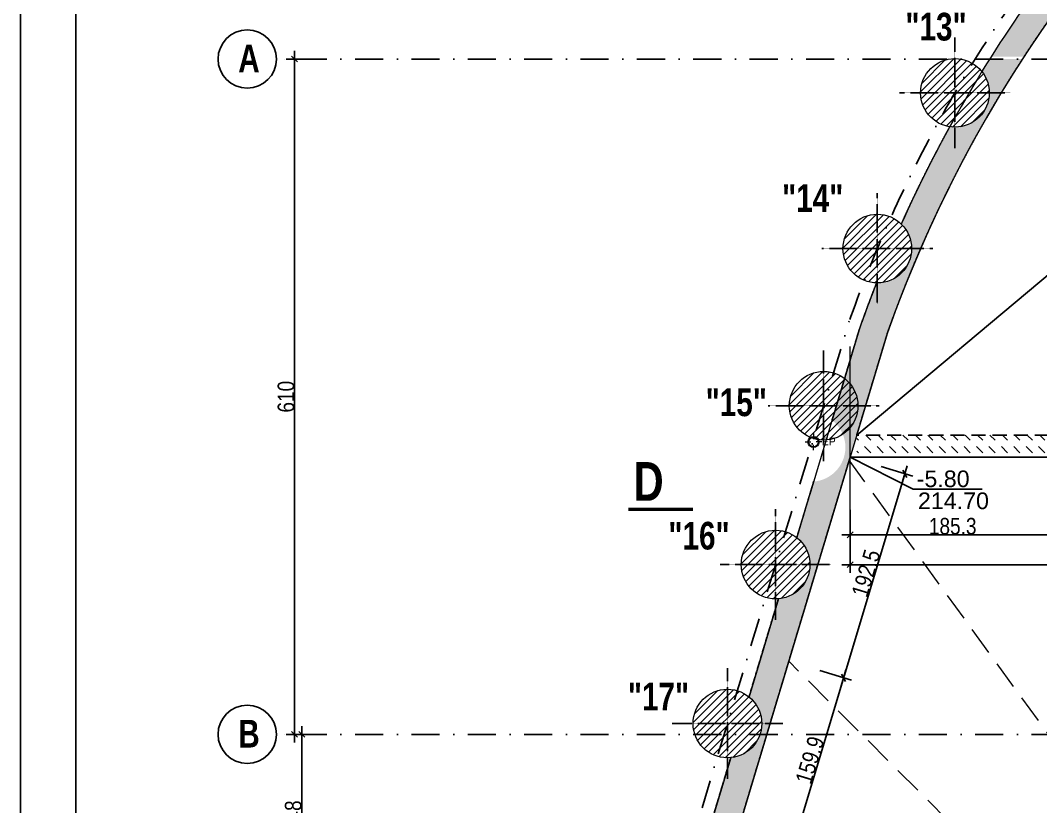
# Model space of a CAD drawing. Header units: metres. Extents: x 24213 to 30440, y -147416 to -143216.
# Drawn here: x 24213 to 25134, y -145335 to -144625 of the extents above; entities that cross this region are included whole.
import ezdxf
from ezdxf.enums import TextEntityAlignment as Align

# ---------------------------------------------------------------- set-up
doc = ezdxf.new("R2010")
doc.units = ezdxf.units.M
doc.header["$PDMODE"] = 65
for name, pattern in [('CACHEx2', [19.049999999999997, 12.7, -6.35]), ('INTERROMPU2', [9.524999999999999, 6.35, -3.175]), ('TIRETPTX2', [50.8, 25.4, -12.7, 0, -12.7])]:
    doc.linetypes.add(name, pattern=pattern)
for name, color, linetype in [('01-Cad  2', 1, 'Continuous'), ('01_cote_gen', 4, 'Continuous'), ('01_isolant ext', 2, 'TIRETPTX2'), ('01_linteaux', 3, 'Continuous'), ('01_murs_coup', 5, 'Continuous'), ('01_murs_sup', 2, 'INTERROMPU2'), ('01_poch_murs', 251, 'Continuous'), ('01_texte', 230, 'Continuous'), ('AA_COTES', 2, 'Continuous')]:
    doc.layers.add(name, color=color, linetype=linetype)
for name, color, linetype, lineweight in [('01_PIEUX', 5, 'Continuous', 60), ('B Général', 7, 'Continuous', 5), ('C ANNOTATIONS-prestations', 7, 'Continuous', 5)]:
    doc.layers.add(name, color=color, linetype=linetype, lineweight=lineweight)
doc.styles.add('Eurostile', font='')
doc.styles.add('impact', font='impact.ttf')
doc.styles.add('MATTE_TXT', font='arial.ttf')
doc.styles.add('STYLE2', font='ARIALN.TTF')
doc.styles.get('Eurostile').set_extended_font_data('Eurostile')
doc.dimstyles.new('JB50', dxfattribs={"dimscale": 0.1, "dimtxt": 150, "dimasz": 15, "dimexe": 0.1, "dimexo": 0.1, "dimgap": 0.09, "dimtad": 1, "dimdec": 1, "dimdsep": 46, "dimtxsty": 'STYLE2', "dimblk1": 'BOND_G', "dimblk2": 'BOND_D', "dimsah": 1, "dimcen": 1.5, "dimdle": 0.01, "dimse1": 1, "dimse2": 1, "dimclrd": 4, "dimclre": 2, "dimclrt": 6, "dimazin": 2, "dimtfac": 2.333333333333333, "dimtdec": 1, "dimtix": 1, "dimtmove": 2, "dimatfit": 3, "dimldrblk": 'BOND_G', "dimfxl": 1, "dimtolj": 1, "dimtzin": 0, "dimarcsym": 0})

# ---------------------------------------------------------------- blocks, each defined once
blk = doc.blocks.new('BOND_G')
at = {"layer": 'AA_COTES', "color": 0}
for p, q in [((0, -5), (0, 14.99999999999999)), ((5, 0), (-5, 0)), ((1.767766952966312, 1.767766952966312), (-1.767766952966426, -1.767766952966426))]:
    blk.add_line(p, q, dxfattribs=at)
blk = doc.blocks.new('BOND_D')
at = {"layer": 'AA_COTES', "color": 0}
for p, q in [((5, 0), (-5, 0)), ((-1.767766952966312, -1.767766952966312), (1.767766952966426, 1.767766952966426)), ((0, 5), (0, -15))]:
    blk.add_line(p, q, dxfattribs=at)
blk = doc.blocks.new('*D53')
at = {"layer": '01_cote_gen', "color": 4, "lineweight": -2, "ltscale": 3, "transparency": 16777216}
blk.add_line((24467.29558428595, -145416.0216135804), (24467.29558428595, -145271.0216135634), dxfattribs=at)
at = {"layer": 'DEFPOINTS', "color": 0, "lineweight": 0, "ltscale": 3, "transparency": 16777216}
for p in [(24467.29558428595, -145269.5216135634), (24491.93355303851, -145269.5216135634), (24467.29558428595, -145417.5216135804)]:
    blk.add_point(p, dxfattribs=at)
at = {"layer": '01_cote_gen', "color": 4, "lineweight": -2, "ltscale": 3, "transparency": 16777216, "xscale": 1.5, "yscale": 1.5, "zscale": 1.5}
for name, p, rotation in [('BOND_D', (24467.29558428595, -145269.5216135634), 90), ('BOND_G', (24467.29558428595, -145417.5216135804), 270)]:
    blk.add_blockref(name, p, dxfattribs=dict(at, rotation=rotation))
at = {"layer": '01_cote_gen', "color": 6, "ltscale": 3, "transparency": 16777216, "insert": (24459.62798947015, -145343.5216135719), "char_height": 15, "attachment_point": 5, "rotation": 90, "style": 'STYLE2'}
blk.add_mtext('\\A1;148', dxfattribs=at)
blk = doc.blocks.new('*D54')
at = {"layer": '01_cote_gen', "color": 4, "lineweight": -2, "ltscale": 3, "transparency": 16777216}
blk.add_line((24460.77683896285, -145268.0216135634), (24460.77683896285, -144661.0216139188), dxfattribs=at)
at = {"layer": 'DEFPOINTS', "color": 0, "lineweight": 0, "ltscale": 3, "transparency": 16777216}
for p in [(24460.77683896285, -144659.5216139188), (24545.31579654508, -144659.5216139188), (24491.93355303851, -145269.5216135634)]:
    blk.add_point(p, dxfattribs=at)
at = {"layer": '01_cote_gen', "color": 4, "lineweight": -2, "ltscale": 3, "transparency": 16777216, "xscale": 1.5, "yscale": 1.5, "zscale": 1.5}
for name, p, rotation in [('BOND_D', (24460.77683896285, -144659.5216139188), 90), ('BOND_G', (24460.77683896285, -145269.5216135634), 270)]:
    blk.add_blockref(name, p, dxfattribs=dict(at, rotation=rotation))
at = {"layer": '01_cote_gen', "color": 6, "ltscale": 3, "transparency": 16777216, "insert": (24453.10924414705, -144964.5216137411), "char_height": 15, "attachment_point": 5, "rotation": 90, "style": 'STYLE2'}
blk.add_mtext('\\A1;610', dxfattribs=at)
blk = doc.blocks.new('EP')
at = {"layer": 'B Général', "color": 7, "linetype": 'Continuous', "lineweight": 5}
for p, q in [((-7.5, 0), (-2.5, 0)), ((0, 7.5), (0, 2.5)), ((7.5, 0), (2.5, 0)), ((0, -7.5), (0, -2.5))]:
    blk.add_line(p, q, dxfattribs=at)
at = {"layer": 'B Général', "color": 7, "linetype": 'Continuous', "lineweight": 5, "flags": 128}
for points in [[(-5, 0, -0.9999999999999999), (4.999999999999992, 0, -0.9999999999999999)], [(-4.333333333333333, 0, -0.9999999999999999), (4.333333333333326, 0, -0.9999999999999999)]]:
    blk.add_lwpolyline(points, format="xyb", close=True, dxfattribs=at)
at = {"layer": 'C ANNOTATIONS-prestations', "insert": (7.5, 3.979498697916664), "char_height": 7.048665364583333, "attachment_point": 1, "line_spacing_factor": 0.8954527788573651, "style": 'Eurostile'}
blk.add_mtext('EP', dxfattribs=at)
blk = doc.blocks.new('*D17')
at = {"layer": '01_cote_gen', "color": 4, "lineweight": -2, "ltscale": 3, "transparency": 16777216}
blk.add_line((25557.80797701514, -145116.2644891832), (24963.88428894944, -145116.2644891832), dxfattribs=at)
at = {"layer": 'DEFPOINTS', "color": 0, "lineweight": 0, "ltscale": 3, "transparency": 16777216}
for p in [(24962.38428894944, -145019.1967070712), (25559.30797701514, -145066.7644891832), (24962.38428894944, -145116.2644891832)]:
    blk.add_point(p, dxfattribs=at)
at = {"layer": '01_cote_gen', "color": 4, "lineweight": -2, "ltscale": 3, "transparency": 16777216, "xscale": 1.5, "yscale": 1.5, "zscale": 1.5, "rotation": 180}
blk.add_blockref('BOND_D', (24962.38428894944, -145116.2644891832), dxfattribs=at)
at = {"layer": '01_cote_gen', "color": 4, "lineweight": -2, "ltscale": 3, "transparency": 16777216, "xscale": 1.5, "yscale": 1.5, "zscale": 1.5}
blk.add_blockref('BOND_G', (25559.30797701514, -145116.2644891832), dxfattribs=at)
at = {"layer": '01_cote_gen', "color": 6, "ltscale": 3, "transparency": 16777216, "insert": (25260.84613298229, -145108.5968943674), "char_height": 15, "attachment_point": 5, "style": 'STYLE2'}
blk.add_mtext('\\A1;596.9', dxfattribs=at)
blk = doc.blocks.new('*D118')
at = {"layer": '01_cote_gen', "color": 4, "lineweight": -2, "transparency": 16777216}
blk.add_line((25011.44241846593, -145035.499439633), (24956.93094369813, -145216.9690944749), dxfattribs=at)
at = {"layer": 'DEFPOINTS', "color": 0, "lineweight": 0, "transparency": 16777216}
for p in [(24962.38428894943, -145019.1967070712), (24907.00974539474, -145203.5395330304), (24956.49940930468, -145218.4056800336)]:
    blk.add_point(p, dxfattribs=at)
at = {"layer": '01_cote_gen', "color": 4, "lineweight": -2, "transparency": 16777216, "xscale": 1.5, "yscale": 1.5, "zscale": 1.5}
for name, p, rotation in [('BOND_G', (25011.87395285937, -145034.0628540744), 73.28031407101605), ('BOND_D', (24956.49940930468, -145218.4056800336), 253.2803140710161)]:
    blk.add_blockref(name, p, dxfattribs=dict(at, rotation=rotation))
at = {"layer": '01_cote_gen', "color": 6, "lineweight": 0, "transparency": 16777216, "insert": (24976.8432437608, -145124.028379802), "char_height": 15, "attachment_point": 5, "rotation": 73.28031407101608, "style": 'STYLE2'}
blk.add_mtext('\\A1;192.5', dxfattribs=at)
blk = doc.blocks.new('*D119')
at = {"layer": '01_cote_gen', "color": 4, "lineweight": -2, "transparency": 16777216}
blk.add_line((24956.06787491124, -145219.8422655922), (24910.9195699236, -145370.1417641419), dxfattribs=at)
at = {"layer": 'DEFPOINTS', "color": 0, "lineweight": 0, "transparency": 16777216}
for p in [(24907.00974539475, -145203.5395330304), (24860.9983716202, -145356.7122026974), (24910.48803553016, -145371.5783497005)]:
    blk.add_point(p, dxfattribs=at)
at = {"layer": '01_cote_gen', "color": 4, "lineweight": -2, "transparency": 16777216, "xscale": 1.5, "yscale": 1.5, "zscale": 1.5}
for name, p, rotation in [('BOND_G', (24956.49940930469, -145218.4056800336), 73.28031407101605), ('BOND_D', (24910.48803553016, -145371.5783497005), 253.2803140710161)]:
    blk.add_blockref(name, p, dxfattribs=dict(at, rotation=rotation))
at = {"layer": '01_cote_gen', "color": 6, "lineweight": 0, "transparency": 16777216, "insert": (24926.15028509618, -145292.786127615), "char_height": 15, "attachment_point": 5, "rotation": 73.2803140710161, "style": 'STYLE2'}
blk.add_mtext('\\A1;159.9', dxfattribs=at)
blk = doc.blocks.new('*D158')
at = {"layer": '01_cote_gen', "color": 4, "lineweight": -2, "transparency": 16777216}
blk.add_line((25146.20897277919, -145089.2644891832), (24963.88428894944, -145089.2644891832), dxfattribs=at)
at = {"layer": 'DEFPOINTS', "color": 0, "lineweight": 0, "transparency": 16777216}
for p in [(24962.38428894944, -145019.1967070712), (25147.70897277919, -145019.1967070715), (24962.38428894944, -145089.2644891832)]:
    blk.add_point(p, dxfattribs=at)
at = {"layer": '01_cote_gen', "color": 4, "lineweight": -2, "transparency": 16777216, "xscale": 1.5, "yscale": 1.5, "zscale": 1.5, "rotation": 180}
blk.add_blockref('BOND_D', (24962.38428894944, -145089.2644891832), dxfattribs=at)
at = {"layer": '01_cote_gen', "color": 4, "lineweight": -2, "transparency": 16777216, "xscale": 1.5, "yscale": 1.5, "zscale": 1.5}
blk.add_blockref('BOND_G', (25147.70897277919, -145089.2644891832), dxfattribs=at)
at = {"layer": '01_cote_gen', "color": 6, "lineweight": 0, "transparency": 16777216, "insert": (25055.04663086431, -145081.5968943674), "char_height": 15, "attachment_point": 5, "style": 'STYLE2'}
blk.add_mtext('\\A1;185.3', dxfattribs=at)
blk = doc.blocks.new('*D261')
at = {"layer": '01_cote_gen', "color": 4, "lineweight": -2, "transparency": 16777216}
blk.add_line((25315.48137856345, -145017.6967070715), (25315.48137856345, -145000.6758785877), dxfattribs=at)
at = {"layer": 'DEFPOINTS', "color": 0, "lineweight": 0, "transparency": 16777216}
for p in [(24849.47153134497, -144999.1758785877), (25315.48137856345, -144999.1758785877), (24849.47153134496, -145019.1967070715)]:
    blk.add_point(p, dxfattribs=at)
at = {"layer": '01_cote_gen', "color": 4, "lineweight": -2, "transparency": 16777216, "xscale": 1.5, "yscale": 1.5, "zscale": 1.5}
for name, p, rotation in [('BOND_D', (25315.48137856345, -144999.1758785877), 90), ('BOND_G', (25315.48137856345, -145019.1967070715), 270)]:
    blk.add_blockref(name, p, dxfattribs=dict(at, rotation=rotation))
at = {"layer": '01_cote_gen', "color": 6, "lineweight": 0, "transparency": 16777216, "insert": (25307.81378374765, -145009.1862928296), "char_height": 15, "attachment_point": 5, "rotation": 90, "style": 'STYLE2'}
blk.add_mtext('\\A1;20', dxfattribs=at)

msp = doc.modelspace()

# ---------------------------------------------------------------- hatches: boundary and pattern name
at = {"layer": '01_murs_sup', "ltscale": 3}
h = msp.add_hatch(dxfattribs=at)
h.set_pattern_fill('DASH', color=256, scale=2.5, angle=135)
h.set_pattern_definition([(135, (-10737.87603500437, -135406.2644891833), (-11.22532015133644, 8.881784197001252e-16), [7.9375, -7.9375])])
edge = h.paths.add_edge_path()
edge.add_line((24968.36828522797, -144999.2758785877), (24968.36828522797, -145019.1967070715))
edge.add_line((24968.36828522797, -145019.1967070715), (25572.82441549101, -145019.1967070715))
edge.add_arc((25572.82441549244, -145884.691972), 865.495264928526, 88.90872238266462, 90.00000000009442, ccw=False)
edge.add_line((25589.30797701505, -145019.353687967), (25589.30797701505, -144999.3501417388))
edge.add_arc((25579.10322011858, -145435.0181671723), 435.7875232822012, 88.65819253979687, 90.82554326167272)
edge.add_line((25572.82441549101, -144999.2758785877), (24968.36828522797, -144999.2758785877))
at = {"layer": '01_poch_murs', "ltscale": 3}
h = msp.add_hatch(color=256, dxfattribs=at)
h.dxf.hatch_style = 1
h.paths.add_polyline_path([(26603.31611637569, -144098.5359378474), (26511.28162336045, -144098.5359378474, -0.690065559342354), (26453.31611637569, -144098.5359378474), (26361.28162336045, -144098.5359378474, -0.6900655593423551), (26303.31611637569, -144098.5359378474), (26211.28162336045, -144098.5359378474, -0.6866679614140103), (26153.41877834926, -144098.8027170618), (26061.48231153243, -144099.6547120383, -0.6667085915927928), (26004.30226980756, -144102.0964753782, 0.01891786864332901), (25914.00550786312, -144113.2213494208, -0.2058076460600042), (25900.25716864848, -144133.4798394611), (25900.25716864848, -144140.9103527581, -0.05293556011198203), (26148.32698683991, -144123.5359378474), (26623.32223104615, -144123.5359378474), (26623.3222311857, -144117.2078093416, -0.2326350150878804)])
h.paths.add_polyline_path([(25900.25716864848, -144140.9103527581), (25900.25716864848, -144133.4798394611, -0.4169943815633989), (25857.28566735856, -144123.8010011502, 0.01891333202871347), (25769.07111977121, -144145.9706893554, -0.6812689604309282), (25714.08867844496, -144163.4635588566, 0.01891333202871096), (25629.2810128641, -144196.341535374, -0.0142360546494353), (25629.33125348048, -144198.1057332358, -0.503616030956479), (25589.30797701514, -144227.7634553639), (25589.30797701514, -144242.2296578267, -0.06975970139477862)])
h.paths.add_polyline_path([(25589.30797701514, -144242.2296578267), (25589.30797701514, -144227.7634553639, -0.1178131145377853), (25576.87516029534, -144220.4806313413, 0.01891333202871288), (25496.76878467139, -144263.5650840539, -0.04517119621277415), (25497.27275430451, -144269.1321417923, -0.6171070753033968), (25447.73938431287, -144293.9819747244, 0.01891333202871142), (25373.55695144237, -144346.6153114472, -0.07619285917296362), (25374.98010688668, -144355.9002598115, -0.5752177938253992), (25328.65233241264, -144382.845747925, 0.0134997775354115), (25280.25970904974, -144426.1426018185), (25280.25970904974, -144460.8632173202, -0.08088505237707058)])
h.paths.add_polyline_path([(25280.25970904974, -144460.8632173202), (25280.25970904974, -144426.1426018185, 0.005412172626123334), (25261.52607875362, -144444.224633145, -0.1073610116204503), (25264.31984739459, -144457.0857572219, -0.5347923163912949), (25221.43161419067, -144485.7156351694, 0.01891333202870704), (25162.38607869044, -144554.903251248, -0.1387367531134328), (25166.98096842937, -144571.1442534369, -0.4956818265242388), (25127.71372499399, -144601.0215472565, 0.0140874434755383), (25089.87417577147, -144657.2316139188), (25119.58866379589, -144657.2316139188, -0.05401596373595395)])
at = {"layer": '01_poch_murs', "lineweight": 0}
h = msp.add_hatch(color=256, dxfattribs=at)
h.dxf.hatch_style = 1
h.paths.add_polyline_path([(25118.09923271707, -144659.5216139188), (25088.42823220167, -144659.5216139188, 0.002766175534646599), (25081.39839694821, -144670.8210116585, -0.1688443306704187), (25088.08197391496, -144690.0488969002), (25098.95157840693, -144690.0488969002, -0.007649800253845682)])
h.paths.add_polyline_path([(25098.95157840693, -144690.0488969002), (25088.08197391496, -144690.0488969002, -0.4595619551084076), (25052.37853013957, -144720.6900068124, 0.02040935850542162), (25008.61149137567, -144808.537593681, -0.2023639994475116), (25017.98403473803, -144830.7468962227), (25026.13260390512, -144830.7468962227, -0.03366757780633212)])
at = {"layer": '01_poch_murs'}
h = msp.add_hatch(dxfattribs=at)
h.set_pattern_fill('ANSI31', color=256, scale=1.5)
h.set_pattern_definition([(45, (6848.389641674516, -135986.7812218088), (-3.367596045400932, 3.367596045400933), [])])
h.paths.add_polyline_path([(25057.08197391496, -144659.0488969002, 0.4142135623730951), (25026.08197391496, -144690.0488969002), (25057.08197391496, -144690.0488969002)])
h.paths.add_polyline_path([(25057.08197391496, -144690.0488969002), (25026.08197391496, -144690.0488969002, 0.4142135623730951), (25057.08197391496, -144721.0488969002)])
h.paths.add_polyline_path([(25057.08197391496, -144659.0488969002), (25057.08197391496, -144690.0488969002), (25088.08197391496, -144690.0488969002, 0.4142135623730951)])
h.paths.add_polyline_path([(25088.08197391496, -144690.0488969002), (25057.08197391496, -144690.0488969002), (25057.08197391496, -144721.0488969002, 0.4142135623730951)])
at = {"layer": '01_poch_murs', "ltscale": 3}
h = msp.add_hatch(color=256, dxfattribs=at)
h.dxf.hatch_style = 1
h.paths.add_polyline_path([(24887.87734971177, -145267.2316135634), (24881.75845546128, -145267.2316135634, -0.3180508282359097), (24854.61862995905, -145290.6018806988), (24827.9720623188, -145379.4076544297, -0.2237955367623003), (24839.23641071852, -145403.3138054355, -0.09897303326771603), (24836.85399008891, -145415.2316135804), (24843.4197886193, -145415.2316135804)])
h.paths.add_polyline_path([(24843.4197886193, -145415.2316135804), (24836.85399008891, -145415.2316135804, -0.2738205389938315), (24811.55053533875, -145434.1361443799), (24784.82025003556, -145523.2209263467, -0.2206120316884544), (24795.79596084754, -145546.8858337523, -0.3797029099391359), (24768.48385702152, -145577.6656879074), (24741.87370955073, -145666.3500831038, -0.2332341861448616), (24754.00834672206, -145690.9488246436, -0.3935893677039966), (24725.20518484884, -145721.8708863835), (24698.72523291838, -145810.0231104339, -0.2331529290483465), (24710.85228805113, -145834.6160352709, -0.3194978935303579), (24690.00918859724, -145863.9048961449), (24690.54071002489, -145885.8835558701), (24715.54801949126, -145885.8835558701), (24714.54163856648, -145844.2692337577), (24801.38569852553, -145555.1638361702, -0.2017052976722566), (24802.50089695757, -145551.4513210455)])
h.paths.add_polyline_path([(24715.54801949126, -145885.8835558701), (24690.54071002489, -145885.8835558701), (24693.43571772362, -146005.5934787499, -0.240193406139312), (24713.61726111273, -146025.2316139188), (24718.91794648769, -146025.2316139188)])
h.paths.add_polyline_path([(24719.00615293191, -146025.2316139188), (24713.61726111273, -146025.2316139188, -0.0820806785414689), (24715.26580795231, -146035.2061914724, -0.2553953403698855), (24701.00994645216, -146061.2951513194, 0.06071621505799264), (24775.56063057659, -146268.7434070582, -0.427582122664131), (24810.16845786363, -146297.2316134137), (24819.16959686548, -146297.2316134137, -0.08234245980272245)])
h.paths.add_polyline_path([(24819.16959686548, -146297.2316134137), (24810.16845786363, -146297.2316134137, -0.0184954473329373), (24810.25323608144, -146299.5226965982, -0.1753608633251471), (24803.07514215833, -146319.3599542429, 0.01836853256108477), (24838.97251505062, -146375.8280163208, -0.4913802896853409), (24877.82559649082, -146405.8168327678, -0.1403270855771818), (24873.12885203874, -146422.222281484, 0.03953732202024386), (24970.68426362346, -146527.9365933869, -0.5620629895725562), (25015.92879696969, -146555.4700869856, -0.08428613952214607), (25014.19173531975, -146565.7014328951, 0.03011723266167905), (25103.23919246992, -146629.6793766067, -0.6241365282367535), (25153.27314037869, -146654.1479038817, -0.03818521046560933), (25152.9125812612, -146658.8622079031, 0.0237593458811355), (25230.7515745099, -146696.6586136878, -0.5039318466174627), (25280.25970904974, -146702.3366542627), (25280.25970904974, -146689.5396733858, -0.1761228929484829)])
h.paths.add_polyline_path([(25280.25970904974, -146689.5396733858), (25280.25970904974, -146702.3366542627, -0.1300830585744839), (25284.40362222024, -146717.6476816273, 0.06483465551945058), (25514.4153455942, -146767.1035846631, -0.6784920947098105), (25571.95286879455, -146770.0219096029, 0.004762977334749889), (25589.30797701514, -146770.1872373277), (25589.30797701514, -146745.1872373277, -0.08931239155494688)])
h.paths.add_polyline_path([(25809.54098336476, -146743.1659830644, 0.02604617036682067), (25900.25716864848, -146715.4766745056), (25900.25716864848, -146688.8296905704, -0.08988955722728416), (25589.30797701514, -146745.1872373277), (25589.30797701514, -146770.1872373277, 0.04526015738332237), (25753.225884916, -146755.3188791468, -0.6784920947096146)])
edge = h.paths.add_edge_path()
edge.add_line((25048.18329176013, -144782.9963548779), (25025.11994785958, -144773.2521084461))
edge.add_arc((26106.11669974069, -145300.5053122972), 1202.726036364359, 153.9993209300817, 155.8552133278959)
edge.add_arc((24986.98403473804, -144830.7468962227), 30.99999999999181, -6.821210263296962e-12, 45.76044301059699, ccw=False)
edge.add_arc((24986.98403473803, -144830.7468962227), 31.00000000000364, -91.30111602161622, 0, ccw=False)
edge.add_arc((26106.1166997304, -145300.5053122932), 1202.726036353317, 158.604113661065, 160.7596099109419)
edge.add_line((24970.56976282549, -144904.1682428585), (24946.09778300132, -144985.7267059354))
edge.add_arc((24927.15949304942, -145010.2693458443), 30.99999999999297, -6.821210263296962e-12, 52.344482336476574, ccw=False)
edge.add_arc((24927.15949304942, -145010.2693458443), 31, -85.74869509530629, 0, ccw=False)
edge.add_line((24929.45756032483, -145041.1840492522), (24914.271459063, -145091.7952007791))
edge.add_arc((24895.11731046048, -145116.1697488018), 30.99999999998927, -1.0118128557223827e-11, 51.8388232869724, ccw=False)
edge.add_arc((24895.11731046047, -145116.1697488018), 31, -85.24303604578489, 0, ccw=False)
edge.add_line((24897.6881197955, -145147.0629671412), (24871.12245829898, -145235.5991026661))
edge.add_arc((24851.67686058948, -145259.7417771186), 31.00000000001052, 6.707523425575346e-12, 51.15046554255821, ccw=False)
edge.add_arc((24851.67686058966, -145259.7417771187), 30.99999999983265, -13.981443262347796, 0, ccw=False)
edge.add_line((24881.75845546128, -145267.2316135634), (24887.87734971177, -145267.2316135634))
edge.add_line((24887.87734971177, -145267.2316135634), (24996.15210441934, -144906.7830575749))
edge.add_arc((26106.11669973996, -145300.5053122968), 1177.726036363551, 153.9335210040949, 160.4695873568468, ccw=False)
at = {"layer": '01_poch_murs'}
h = msp.add_hatch(dxfattribs=at)
h.set_pattern_fill('ANSI31', color=256, scale=1.5)
h.set_pattern_definition([(45, (6778.291702497587, -136127.4792211313), (-3.367596045400932, 3.367596045400933), [])])
h.paths.add_polyline_path([(24986.98403473803, -144799.7468962227, 0.4142135623730951), (24955.98403473803, -144830.7468962227), (24986.98403473803, -144830.7468962227)])
h.paths.add_polyline_path([(24986.98403473803, -144830.7468962227), (24955.98403473803, -144830.7468962227, 0.4142135623730951), (24986.98403473803, -144861.7468962227)])
h.paths.add_polyline_path([(24986.98403473803, -144799.7468962227), (24986.98403473803, -144830.7468962227), (25017.98403473803, -144830.7468962227, 0.4142135623730951)])
h.paths.add_polyline_path([(25017.98403473803, -144830.7468962227), (24986.98403473803, -144830.7468962227), (24986.98403473803, -144861.7468962227, 0.4142135623730951)])
h = msp.add_hatch(dxfattribs=at)
h.set_pattern_fill('ANSI31', color=256, scale=1.5)
h.set_pattern_definition([(45, (6729.832154687403, -136269.4400155401), (-3.367596045400932, 3.367596045400933), [])])
h.paths.add_polyline_path([(24938.52448692785, -144941.7076906315, 0.4142135623730951), (24907.52448692785, -144972.7076906315), (24938.52448692785, -144972.7076906315)])
h.paths.add_polyline_path([(24938.52448692785, -144972.7076906315), (24907.52448692785, -144972.7076906315, 0.4142135623730951), (24938.52448692785, -145003.7076906315)])
h.paths.add_polyline_path([(24938.52448692785, -144941.7076906315), (24938.52448692785, -144972.7076906315), (24969.52448692785, -144972.7076906315, 0.4142135623730951)])
h.paths.add_polyline_path([(24969.52448692785, -144972.7076906315), (24938.52448692785, -144972.7076906315), (24938.52448692785, -145003.7076906315, 0.4142135623730951)])
h = msp.add_hatch(dxfattribs=at)
h.set_pattern_fill('ANSI31', color=256, scale=1.5)
h.set_pattern_definition([(45, (6686.424978220024, -136412.9020737104), (-3.367596045400932, 3.367596045400933), [])])
h.paths.add_polyline_path([(24895.11731046047, -145085.1697488018, 0.4142135623730951), (24864.11731046047, -145116.1697488018), (24895.11731046047, -145116.1697488018)])
h.paths.add_polyline_path([(24895.11731046047, -145116.1697488018), (24864.11731046047, -145116.1697488018, 0.4142135623730951), (24895.11731046047, -145147.1697488018)])
h.paths.add_polyline_path([(24895.11731046047, -145085.1697488018), (24895.11731046047, -145116.1697488018), (24926.11731046047, -145116.1697488018, 0.4142135623730951)])
h.paths.add_polyline_path([(24926.11731046047, -145116.1697488018), (24895.11731046047, -145116.1697488018), (24895.11731046047, -145147.1697488018, 0.4142135623730951)])
h = msp.add_hatch(dxfattribs=at)
h.set_pattern_fill('ANSI31', color=256, scale=1.5)
h.set_pattern_definition([(45, (6642.984528349047, -136556.4741020272), (-3.367596045400932, 3.367596045400933), [])])
h.paths.add_polyline_path([(24851.67686058949, -145228.7417771186, 0.4142135623730951), (24820.67686058949, -145259.7417771186), (24851.67686058949, -145259.7417771186)])
h.paths.add_polyline_path([(24851.67686058949, -145259.7417771186), (24820.67686058949, -145259.7417771186, 0.4142135623730951), (24851.67686058949, -145290.7417771186)])
h.paths.add_polyline_path([(24851.67686058949, -145228.7417771186), (24851.67686058949, -145259.7417771186), (24882.67686058949, -145259.7417771186, 0.4142135623730951)])
h.paths.add_polyline_path([(24882.67686058949, -145259.7417771186), (24851.67686058949, -145259.7417771186), (24851.67686058949, -145290.7417771186, 0.4142135623730951)])

# ---------------------------------------------------------------- linework, layer by layer
at = {"layer": '01-Cad  2'}
for p, q in [((24213.23257086057, -143216.4079093044), (24213.23257086057, -147416.4078912861)), ((24263.23257086057, -143266.4079093044), (24263.23257086057, -147366.4078912861))]:
    msp.add_line(p, q, dxfattribs=at)
at = {"layer": '01_cote_gen', "lineweight": 0}
msp.add_line((24951.6790053674, -144967.1260074411), (24925.94839673623, -145052.8791385349), dxfattribs=at)
at = {"layer": '01_isolant ext'}
for p, q in [((26729.50259138915, -144659.5216139188), (24444.37051730298, -144659.5216139188)), ((26729.50259138915, -145269.5216135634), (24444.37051730298, -145269.5216135634))]:
    msp.add_line(p, q, dxfattribs=at)
msp.add_arc((26106.11670005304, -145300.5053120714), 1213.726036363743, 91.99092271833622, 160.6105502048495, dxfattribs=at)
at = {"layer": '01_linteaux', "linetype": 'TIRETPTX2', "ltscale": 0.01}
for p, q in [((25057.08197391496, -144740.0488969002), (25057.08197391496, -144640.0488969002)), ((25107.08197391496, -144690.0488969002), (25007.08197391496, -144690.0488969002)), ((24986.98403473803, -144880.7468962227), (24986.98403473803, -144780.7468962227)), ((25036.98403473803, -144830.7468962227), (24936.98403473803, -144830.7468962227)), ((24938.52448692785, -145022.7076906315), (24938.52448692785, -144922.7076906315)), ((24988.52448692785, -144972.7076906315), (24888.52448692785, -144972.7076906315)), ((24895.11731046047, -145166.1697488018), (24895.11731046047, -145066.1697488018)), ((24945.11731046047, -145116.1697488018), (24845.11731046047, -145116.1697488018)), ((24851.67686058949, -145309.7417771186), (24851.67686058949, -145209.7417771186)), ((24901.67686058949, -145259.7417771186), (24801.67686058949, -145259.7417771186))]:
    msp.add_line(p, q, dxfattribs=at)
at = {"layer": '01_linteaux', "linetype": 'TIRETPTX2'}
msp.add_line((24754.97434611058, -145579.3465745699), (24961.65834116028, -144896.2495882808), dxfattribs=at)
at = {"layer": '01_linteaux'}
msp.add_line((25572.82441549101, -145019.1967070715), (24962.38428894936, -145019.1967070715), dxfattribs=at)
at = {"layer": '01_murs_coup', "linetype": 'Continuous', "lineweight": 5}
for p, q in [((24996.15210441923, -144906.7830575752), (24714.54163856648, -145844.2692337577)), ((24970.56976282559, -144904.1682428582), (24946.09778300132, -144985.7267059354)), ((24897.6881197955, -145147.0629671412), (24871.12245829898, -145235.5991026661)), ((24854.61862995905, -145290.6018806988), (24827.9720623188, -145379.4076544297))]:
    msp.add_line(p, q, dxfattribs=at)
for radius, start, end in [(1177.726036363743, 87.94605086509819, 160.46958735646), (1202.726036363743, 144.4850223357679, 155.8552133278512)]:
    msp.add_arc((26106.11669974014, -145300.5053122969), radius, start, end, dxfattribs=at)
at = {"layer": '01_murs_sup', "ltscale": 0.05}
for p, q in [((24970.56976282557, -144904.1682428582), (24946.0977830013, -144985.7267059354)), ((24996.1521044192, -144906.7830575752), (24968.39206747468, -144999.1967070715)), ((24962.38428894936, -145019.1967070715), (24714.54163856646, -145844.2692337577)), ((24929.4575603248, -145041.1840492522), (24914.27145906298, -145091.7952007791)), ((24897.68811979547, -145147.0629671412), (24871.12245829895, -145235.5991026661)), ((24854.61862995903, -145290.6018806988), (24827.97206231877, -145379.4076544297))]:
    msp.add_line(p, q, dxfattribs=at)
at = {"layer": '01_murs_sup', "ltscale": 2}
msp.add_line((25560.98356512548, -144999.2758785877), (24968.36828522797, -144999.2758785877), dxfattribs=at)
at = {"layer": '01_murs_sup', "ltscale": 0.05}
for radius, start, end in [(1177.726036363743, 91.99065690944028, 160.46958735646), (1202.726036363743, 150.4891622294835, 155.8552133278512), (1202.726036363743, 158.6041136617166, 160.7596099106867)]:
    msp.add_arc((26106.11669974012, -145300.5053122969), radius, start, end, dxfattribs=at)
at = {"layer": '01_PIEUX', "linetype": 'Continuous', "lineweight": 5}
msp.add_line((24929.45756032483, -145041.1840492522), (24914.271459063, -145091.7952007791), dxfattribs=at)
for centre in [(25057.08197391496, -144690.0488969002), (24986.98403473803, -144830.7468962227), (24938.52448692785, -144972.7076906315), (24895.11731046047, -145116.1697488018), (24851.67686058949, -145259.7417771186)]:
    msp.add_circle(centre, 31, dxfattribs=at)
msp.add_arc((26106.11669974014, -145300.5053122969), 1202.726036363743, 158.6041136617166, 160.7596099106867, dxfattribs=at)
at = {"layer": '01_poch_murs', "lineweight": 0}
msp.add_line((24962.38428894944, -145067.1611425359), (24962.38428894944, -144919.0422795832), dxfattribs=at)
at = {"layer": '01_poch_murs', "linetype": 'CACHEx2', "lineweight": 5, "ltscale": 2}
for p, q in [((25401.21669813577, -145626.9981174447), (24961.57661887835, -145021.8854608403)), ((25589.30633513843, -145885.8361227741), (24907.00974539474, -145203.5395330304))]:
    msp.add_line(p, q, dxfattribs=at)
at = {"layer": '01_texte'}
for p, q in [((25661.00259138415, -144419.1006923837), (24968.39206747468, -144999.1967070715)), ((24962.38428894936, -145019.1967070715), (25019.47593829668, -145048.1959155782)), ((25019.47593829668, -145048.1959155782), (25081.53499193862, -145048.1959155782))]:
    msp.add_line(p, q, dxfattribs=at)
at = {"layer": '01_texte', "const_width": 3}
msp.add_lwpolyline([(24820.57924189762, -145066.1994126057), (24762.07883424425, -145066.1994126057)], dxfattribs=at)
at = {"layer": '01_texte'}
for centre in [(24418.0336937362, -144659.5216139188), (24418.03369373621, -145269.5216135634)]:
    msp.add_circle(centre, 26.33682356677673, dxfattribs=at)
msp.add_arc((25589.30797701506, -145885.8835558702), 590, 193.6613756291702, 186.5242535186093, dxfattribs=at)

# ---------------------------------------------------------------- block references
at = {"layer": 'B Général', "color": 7}
msp.add_blockref('EP', (24929.35749928616, -145005.4116014858), dxfattribs=at)

# ---------------------------------------------------------------- texts
at = {"layer": '01_texte', "style": 'impact'}
for s, height, p in [('"13"', 25, (25039.97940343458, -144650.2350841297)), ('"14"', 25, (24928.64598993708, -144805.0959154435)), ('"15"', 25, (24859.62789238009, -144989.5954598517)), ('D', 35, (24780.4891984975, -145069.0519566418)), ('"16"', 25, (24825.9679383501, -145110.0713036912)), ('"17"', 25, (24789.37978526639, -145255.3100387694))]:
    msp.add_text(s, height=height, rotation=5.169332623788947e-08, dxfattribs=at).set_placement(p, align=Align.BOTTOM_CENTER)
for s, p in [('A', (24409.9298422163, -144671.4330071482)), ('B', (24409.9298422163, -145281.4330067928))]:
    msp.add_text(s, height=25, rotation=5.169332623788947e-08, dxfattribs=at).set_placement(p)
at = {"layer": '01_texte', "style": 'MATTE_TXT'}
for s, p in [('-5.80', (25022.54083126057, -145046.1964238843)), ('214.70', (25023.68253665138, -145066.0567857288))]:
    msp.add_text(s, height=15, dxfattribs=at).set_placement(p)

# ---------------------------------------------------------------- dimensions: what is measured, and where the dimension line sits
at = {"layer": '01_cote_gen', "ltscale": 3}
for base, p1, p2, picture, middle in [((24460.77683896285, -144659.5216139188), (24491.93355303851, -145269.5216135634), (24545.31579654508, -144659.5216139188), '*D54', (24453.10924414705, -144964.5216137411)), ((24467.29558428595, -145269.5216135634), (24467.29558428595, -145417.5216135804), (24491.93355303851, -145269.5216135634), '*D53', (24459.62798947015, -145343.5216135719))]:
    dim = msp.add_linear_dim(base=base, p1=p1, p2=p2, angle=90, dimstyle='JB50', dxfattribs=at)
    dim.commit()
    dim.dimension.update_dxf_attribs({"geometry": picture, "text_midpoint": middle})
at = {"layer": '01_cote_gen', "lineweight": 0}
for base, p1, p2, angle, picture, middle in [((25315.48137856345, -144999.1758785877), (24849.47153134496, -145019.1967070715), (24849.47153134497, -144999.1758785877), 90, '*D261', (25307.81378374765, -145009.1862928296)), ((24910.48803553016, -145371.5783497005), (24907.00974539475, -145203.5395330304), (24860.99837162019, -145356.7122026973), 73.2803140710161, '*D119', (24926.15028509618, -145292.786127615))]:
    dim = msp.add_linear_dim(base=base, p1=p1, p2=p2, angle=angle, dimstyle='JB50', dxfattribs=at)
    dim.commit()
    dim.dimension.update_dxf_attribs({"geometry": picture, "text_midpoint": middle})
dim = msp.add_aligned_dim(p1=(24962.38428894944, -145019.1967070712), p2=(24907.00974539475, -145203.5395330304), distance=51.674260136352636, dimstyle='JB50', dxfattribs=at)
dim.commit()
dim.dimension.update_dxf_attribs({"geometry": '*D118', "text_midpoint": (24976.8432437608, -145124.028379802)})
at = {"layer": '01_cote_gen', "ltscale": 3}
dim = msp.add_linear_dim(base=(24962.38428894944, -145116.2644891832), p1=(25559.30797701514, -145066.7644891832), p2=(24962.38428894944, -145019.1967070712), dimstyle='JB50', dxfattribs=at)
dim.commit()
dim.dimension.update_dxf_attribs({"geometry": '*D17', "text_midpoint": (25260.84613298229, -145108.5968943674)})
at = {"layer": '01_cote_gen', "lineweight": 0}
dim = msp.add_linear_dim(base=(24962.38428894944, -145089.2644891832), p1=(25147.70897277919, -145019.1967070715), p2=(24962.38428894944, -145019.1967070712), dimstyle='JB50', dxfattribs=at)
dim.commit()
dim.dimension.update_dxf_attribs({"geometry": '*D158', "text_midpoint": (25055.04663086431, -145081.5968943674)})

doc.saveas('drawing.dxf')
